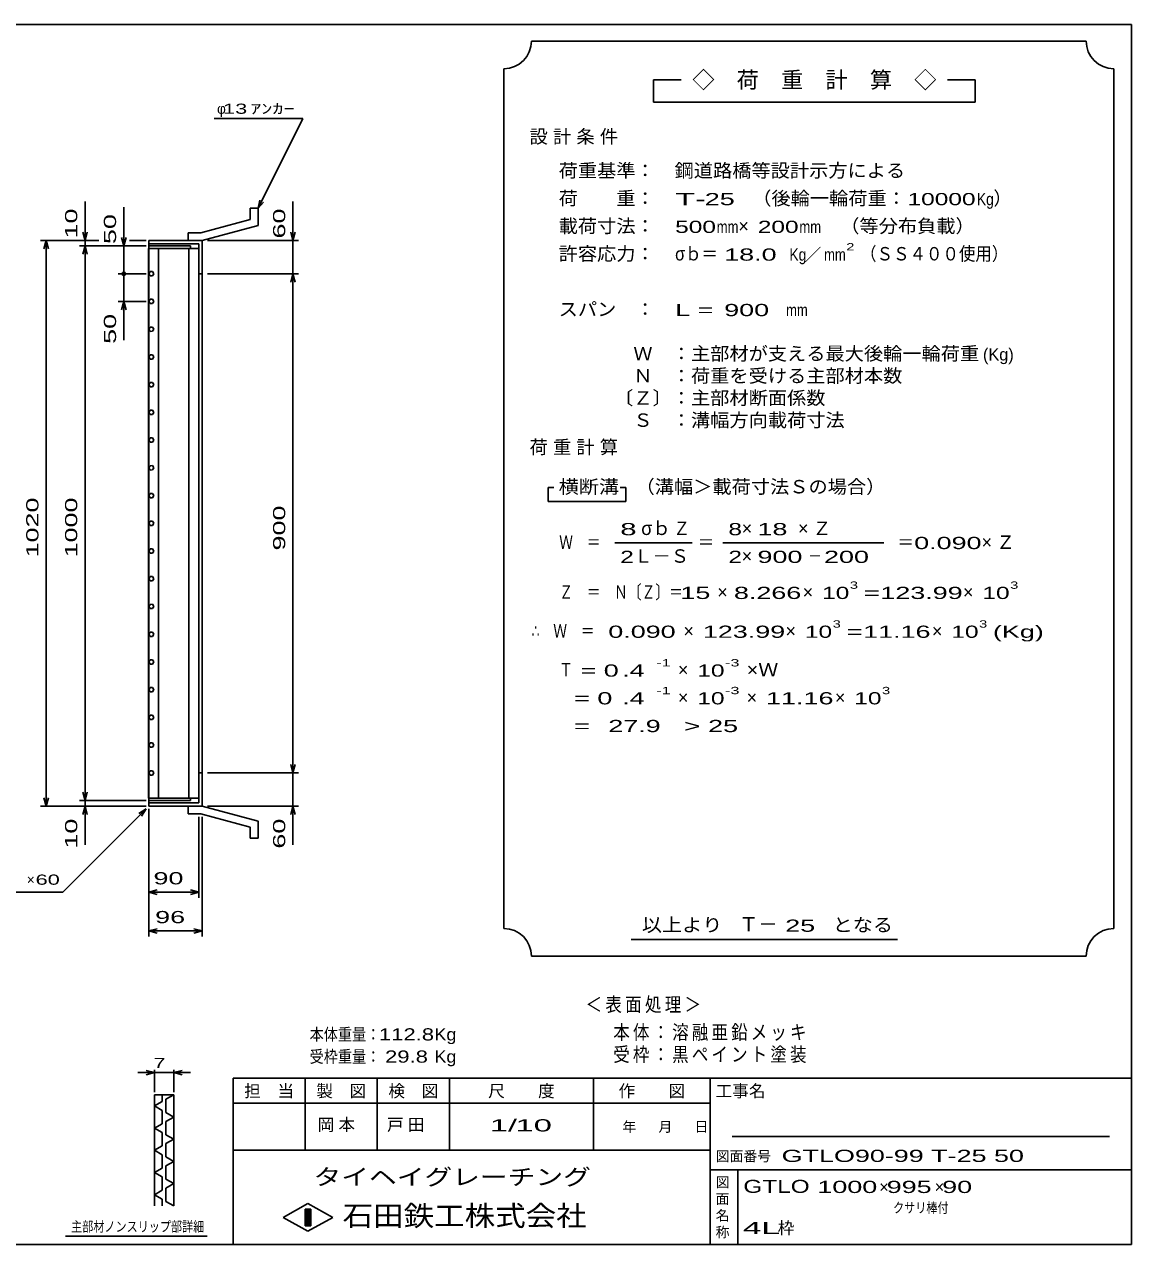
# Model space of a CAD drawing. Units: millimetres, scale not verified. Extents: x -1820 to 1731, y -1282 to 1054.
# Drawn here: x -265 to 1731, y -1146 to 1054 of the extents above; entities that cross this region are included whole.
import ezdxf
from ezdxf.enums import TextEntityAlignment as Align

# ---------------------------------------------------------------- set-up
doc = ezdxf.new("R2010")
doc.units = ezdxf.units.MM
doc.header["$LTSCALE"] = 10
for name, color, linetype, lineweight in [('0_2', 150, 'Continuous', 25), ('16', 3, 'Continuous', 25), ('19', 6, 'Continuous', 25), ('22', 4, 'Continuous', 25), ('24', 2, 'Continuous', 25), ('32', 4, 'Continuous', 25)]:
    doc.layers.add(name, color=color, linetype=linetype, lineweight=lineweight)
doc.styles.add('ベクトル', font='')
doc.styles.get('ベクトル').set_extended_font_data('ベクトル')

msp = doc.modelspace()

# ---------------------------------------------------------------- linework, layer by layer
at = {"layer": '0_2'}
for p, q in [((-1729, 1053.5), (1731, 1053.5)), ((1731, 1053.5), (1731, -1146.5)), ((1731, -846.5), (111, -846.5)), ((111, -846.5), (111, -1146.5)), ((241, -846.5), (241, -976.5)), ((371, -976.5), (371, -846.5)), ((501, -846.5), (501, -976.5)), ((761, -976.5), (761, -846.5)), ((971, -846.5), (971, -1146.5)), ((971, -891.5), (111, -891.5)), ((1691, -951.5), (1011, -951.5)), ((111, -976.5), (971, -976.5)), ((971, -1011.5), (1731, -1011.5)), ((1021, -1146.5), (1021, -1011.5)), ((201, -1097.5), (246, -1072.5)), ((246, -1072.5), (291, -1097.5)), ((246, -1122.5), (201, -1097.5)), ((241, -1082.5), (251, -1082.5)), ((241, -1112.5), (241, -1082.5)), ((241, -1082.5), (243, -1082.5)), ((243, -1082.5), (243, -1112.5)), ((245, -1112.5), (245, -1082.5)), ((245, -1082.5), (247, -1082.5)), ((291, -1097.5), (246, -1122.5)), ((247, -1082.5), (247, -1112.5)), ((249, -1112.5), (249, -1082.5)), ((249, -1082.5), (251, -1082.5)), ((251, -1082.5), (251, -1112.5)), ((251, -1082.5), (251, -1112.5)), ((251, -1112.5), (241, -1112.5)), ((243, -1112.5), (245, -1112.5)), ((247, -1112.5), (249, -1112.5)), ((1731, -1146.5), (-1729, -1146.5))]:
    msp.add_line(p, q, dxfattribs=at)
at = {"layer": '16'}
for p, q in [((-41.7, -341.5), (-41.7, 649.5)), ((-41.7, 649.5), (-41, 649.5)), ((34, 654), (-41, 654)), ((-41, 654), (-41, 649.5)), ((-41, 649.5), (34, 649.5)), ((-41, 649.5), (-41, -341.5)), ((49, 649.5), (-41, 649.5)), ((-23.5, 649.5), (-23.5, -341.5)), ((31.5, -341.5), (31.5, 649.5)), ((34, 649.5), (34, 654)), ((49, -341.5), (49, 649.5)), ((-38.78, 607.88), (-41, 603.96)), ((-41, 603.96), (-38.72, 600.09)), ((-34.28, 607.91), (-38.78, 607.88)), ((-38.72, 600.09), (-34.22, 600.12)), ((-32, 604), (-34.28, 607.91)), ((-34.22, 600.12), (-32, 604.04)), ((-38.78, 557.88), (-41, 553.96)), ((-41, 553.96), (-38.72, 550.09)), ((-34.28, 557.91), (-38.78, 557.88)), ((-38.72, 550.09), (-34.22, 550.12)), ((-32, 554), (-34.28, 557.91)), ((-34.22, 550.12), (-32, 554.04)), ((-38.78, 507.88), (-41, 503.96)), ((-34.28, 507.91), (-38.78, 507.88)), ((-32, 504), (-34.28, 507.91)), ((-41, 503.96), (-38.72, 500.09)), ((-38.72, 500.09), (-34.22, 500.12)), ((-34.22, 500.12), (-32, 504.04)), ((-38.78, 457.88), (-41, 453.96)), ((-41, 453.96), (-38.72, 450.09)), ((-34.28, 457.91), (-38.78, 457.88)), ((-38.72, 450.09), (-34.22, 450.12)), ((-32, 454), (-34.28, 457.91)), ((-34.22, 450.12), (-32, 454.04)), ((-38.78, 407.88), (-41, 403.96)), ((-41, 403.96), (-38.72, 400.09)), ((-34.28, 407.91), (-38.78, 407.88)), ((-38.72, 400.09), (-34.22, 400.12)), ((-32, 404), (-34.28, 407.91)), ((-34.22, 400.12), (-32, 404.04)), ((-38.78, 357.88), (-41, 353.96)), ((-41, 353.96), (-38.72, 350.09)), ((-34.28, 357.91), (-38.78, 357.88)), ((-32, 354), (-34.28, 357.91)), ((-34.22, 350.12), (-32, 354.04)), ((-38.72, 350.09), (-34.22, 350.12)), ((-38.78, 307.88), (-41, 303.96)), ((-41, 303.96), (-38.72, 300.09)), ((-34.28, 307.91), (-38.78, 307.88)), ((-38.72, 300.09), (-34.22, 300.12)), ((-32, 304), (-34.28, 307.91)), ((-34.22, 300.12), (-32, 304.04)), ((-38.78, 257.88), (-41, 253.96)), ((-41, 253.96), (-38.72, 250.09)), ((-34.28, 257.91), (-38.78, 257.88)), ((-38.72, 250.09), (-34.22, 250.12)), ((-32, 254), (-34.28, 257.91)), ((-34.22, 250.12), (-32, 254.04)), ((-38.78, 207.88), (-41, 203.96)), ((-41, 203.96), (-38.72, 200.09)), ((-34.28, 207.91), (-38.78, 207.88)), ((-38.72, 200.09), (-34.22, 200.12)), ((-32, 204), (-34.28, 207.91)), ((-34.22, 200.12), (-32, 204.04)), ((-38.78, 157.88), (-41, 153.96)), ((-34.28, 157.91), (-38.78, 157.88)), ((-32, 154), (-34.28, 157.91)), ((-34.22, 150.12), (-32, 154.04)), ((-41, 153.96), (-38.72, 150.09)), ((-38.72, 150.09), (-34.22, 150.12)), ((-38.78, 107.88), (-41, 103.96)), ((-41, 103.96), (-38.72, 100.09)), ((-34.28, 107.91), (-38.78, 107.88)), ((-38.72, 100.09), (-34.22, 100.12)), ((-32, 104), (-34.28, 107.91)), ((-34.22, 100.12), (-32, 104.04)), ((-38.78, 57.88), (-41, 53.96)), ((-41, 53.96), (-38.72, 50.09)), ((-34.28, 57.91), (-38.78, 57.88)), ((-38.72, 50.09), (-34.22, 50.12)), ((-32, 54), (-34.28, 57.91)), ((-34.22, 50.12), (-32, 54.04)), ((-38.78, 7.88), (-41, 3.96)), ((-41, 3.96), (-38.72, 0.09)), ((-34.28, 7.91), (-38.78, 7.88)), ((-38.72, 0.09), (-34.22, 0.12)), ((-32, 4), (-34.28, 7.91)), ((-34.22, 0.12), (-32, 4.04)), ((-38.78, -42.12), (-41, -46.04)), ((-34.28, -42.09), (-38.78, -42.12)), ((-32, -46), (-34.28, -42.09)), ((-41, -46.04), (-38.72, -49.91)), ((-38.72, -49.91), (-34.22, -49.88)), ((-34.22, -49.88), (-32, -45.96)), ((-38.78, -92.12), (-41, -96.04)), ((-41, -96.04), (-38.72, -99.91)), ((-34.28, -92.09), (-38.78, -92.12)), ((-38.72, -99.91), (-34.22, -99.88)), ((-32, -96), (-34.28, -92.09)), ((-34.22, -99.88), (-32, -95.96)), ((-38.78, -142.12), (-41, -146.04)), ((-41, -146.04), (-38.72, -149.91)), ((-34.28, -142.09), (-38.78, -142.12)), ((-38.72, -149.91), (-34.22, -149.88)), ((-32, -146), (-34.28, -142.09)), ((-34.22, -149.88), (-32, -145.96)), ((-38.78, -192.12), (-41, -196.04)), ((-41, -196.04), (-38.72, -199.91)), ((-34.28, -192.09), (-38.78, -192.12)), ((-32, -196), (-34.28, -192.09)), ((-34.22, -199.88), (-32, -195.96)), ((-38.72, -199.91), (-34.22, -199.88)), ((-38.78, -242.12), (-41, -246.04)), ((-41, -246.04), (-38.72, -249.91)), ((-34.28, -242.09), (-38.78, -242.12)), ((-38.72, -249.91), (-34.22, -249.88)), ((-32, -246), (-34.28, -242.09)), ((-34.22, -249.88), (-32, -245.96)), ((-38.78, -292.12), (-41, -296.04)), ((-41, -296.04), (-38.72, -299.91)), ((-34.28, -292.09), (-38.78, -292.12)), ((-38.72, -299.91), (-34.22, -299.88)), ((-32, -296), (-34.28, -292.09)), ((-34.22, -299.88), (-32, -295.96)), ((-41, -341.5), (-41.7, -341.5)), ((-41, -341.5), (34, -341.5)), ((-41, -346), (-41, -341.5)), ((-41, -341.5), (49, -341.5)), ((34, -346), (-41, -346)), ((34, -341.5), (34, -346))]:
    msp.add_line(p, q, dxfattribs=at)
at = {"layer": '19'}
for p, q in [((142, 722), (156, 722)), ((142, 702), (142, 722)), ((156, 691), (156, 722)), ((142, 702), (53, 678)), ((55, 664), (156, 691)), ((-41, 654), (-41, 664)), ((-41, 664), (54, 664)), ((30, 678), (53, 678)), ((30, 664), (30, 678)), ((30, 664), (55, 664)), ((54, 664), (55, 663)), ((55, 663), (55, -355)), ((49, 658), (-41, 658)), ((49, -350), (49, 658)), ((55, 604), (49, 604)), ((55, -296), (49, -296)), ((-41, -356), (-41, -346)), ((-41, -350), (49, -350)), ((54, -356), (-41, -356)), ((30, -356), (55, -356)), ((30, -370), (30, -356)), ((30, -370), (53, -370)), ((142, -394), (53, -370)), ((55, -355), (54, -356)), ((156, -383), (55, -356)), ((142, -414), (142, -394)), ((156, -414), (156, -383)), ((142, -414), (156, -414))]:
    msp.add_line(p, q, dxfattribs=at)
at = {"layer": '22'}
for p, q in [((77, 884), (237, 884)), ((156, 722), (237, 884)), ((-156, 664), (-156, 734)), ((156, 722), (159, 736.6)), ((156, 722), (166, 733)), ((219, 664), (219, 734)), ((-86, 654), (-86, 724)), ((-236, 664), (-131, 664)), ((-230, 649), (-226, 664)), ((-222, 649), (-226, 664)), ((-226, -356), (-226, 664)), ((-166, 664), (-131, 664)), ((-156, 664), (-160, 679)), ((-156, 664), (-152, 679)), ((-156, 654), (-156, 664)), ((-86, 654), (-90, 669)), ((-82, 669), (-86, 654)), ((-76, 664), (-46, 664)), ((-76, 664), (-46, 664)), ((65, 664), (229, 664)), ((219, 664), (215, 679)), ((219, 664), (223, 679)), ((219, 604), (219, 664)), ((-166, 654), (-46, 654)), ((-160, 639), (-156, 654)), ((-152, 639), (-156, 654)), ((-156, -346), (-156, 654)), ((-46, 654), (-96, 654)), ((-86, 654), (-86, 604)), ((-96, 604), (-46, 604)), ((-86, 554), (-86, 604)), ((65, 604), (229, 604)), ((215, 589), (219, 604)), ((223, 589), (219, 604)), ((219, -296), (219, 604)), ((-96, 554), (-46, 554)), ((-90, 539), (-86, 554)), ((-82, 539), (-86, 554)), ((-86, 484), (-86, 554)), ((219, -296), (215, -281)), ((219, -296), (223, -281)), ((65, -296), (229, -296)), ((219, -356), (219, -296)), ((-226, -356), (-230, -341)), ((-226, -356), (-222, -341)), ((-166, -346), (-46, -346)), ((-156, -346), (-160, -331)), ((-156, -346), (-152, -331)), ((-156, -356), (-156, -346)), ((-236, -356), (-46, -356)), ((-196, -511), (-46, -361)), ((-166, -356), (-46, -356)), ((-160, -371), (-156, -356)), ((-152, -371), (-156, -356)), ((-156, -426), (-156, -356)), ((-59, -369), (-46, -361)), ((-54, -374), (-46, -361)), ((-41, -521), (-41, -361)), ((-41, -591), (-41, -361)), ((65, -356), (229, -356)), ((215, -371), (219, -356)), ((223, -371), (219, -356)), ((219, -426), (219, -356)), ((49, -521), (49, -375)), ((55, -591), (55, -375)), ((-396, -511), (-196, -511)), ((-41, -511), (-26, -507)), ((-26, -515), (-41, -511)), ((-41, -511), (49, -511)), ((49, -511), (34, -507)), ((34, -515), (49, -511)), ((-41, -581), (-26, -577)), ((-26, -585), (-41, -581)), ((-41, -581), (55, -581)), ((55, -581), (40, -577)), ((40, -585), (55, -581))]:
    msp.add_line(p, q, dxfattribs=at)
msp.add_circle((-86, 604), 3, dxfattribs=at)
at = {"layer": '24', "color": 4}
for p, q in [((1649, 1023.5), (649, 1023.5)), ((599, 973.5), (599, -576.5)), ((1699, -576.5), (1699, 973.5)), ((919, 953.5), (869, 953.5)), ((869, 953.5), (869, 913.5)), ((1449, 953.5), (1399, 953.5)), ((1449, 913.5), (1449, 953.5)), ((869, 913.5), (1449, 913.5)), ((689, 218.5), (679, 218.5)), ((679, 218.5), (679, 193.5)), ((819, 218.5), (809, 218.5)), ((819, 193.5), (819, 218.5)), ((679, 193.5), (819, 193.5)), ((799, 118.5), (939, 118.5)), ((994, 118.5), (1284, 118.5)), ((829, -596.5), (1309, -596.5)), ((649, -626.5), (1649, -626.5))]:
    msp.add_line(p, q, dxfattribs=at)
for centre, start, end in [((599, 1023.5), 270, 0), ((1699, 1023.5), 180, 270), ((599, -626.5), 0, 90), ((1699, -626.5), 90, 180)]:
    msp.add_arc(centre, 50, start, end, dxfattribs=at)
at = {"layer": '32'}
for p, q in [((-31, -836.5), (-46, -832.5)), ((-31, -871.5), (-31, -831.5)), ((4, -831.5), (4, -871.5)), ((4, -836.5), (19, -832.5)), ((-31, -836.5), (-61, -836.5)), ((-46, -840.5), (-31, -836.5)), ((-31, -836.5), (4, -836.5)), ((19, -840.5), (4, -836.5)), ((4, -836.5), (34, -836.5)), ((-31, -876.5), (4, -876.5)), ((-31, -1076.5), (-31, -876.5)), ((-17, -876.5), (-17, -888.5)), ((4, -876.5), (-10, -884.5)), ((4, -876.5), (4, -1076.5)), ((-17, -888.5), (-31, -896.5)), ((-31, -896.5), (-17, -904.5)), ((-10, -884.5), (-10, -908.5)), ((-17, -904.5), (-17, -928.5)), ((-10, -908.5), (4, -916.5)), ((4, -916.5), (-10, -924.5)), ((-17, -928.5), (-31, -936.5)), ((-31, -936.5), (-17, -944.5)), ((-17, -944.5), (-17, -968.5)), ((-10, -924.5), (-10, -948.5)), ((-10, -948.5), (4, -956.5)), ((4, -956.5), (-10, -964.5)), ((-10, -964.5), (-10, -988.5)), ((-17, -968.5), (-31, -976.5)), ((-31, -976.5), (-17, -984.5)), ((-17, -984.5), (-17, -1008.5)), ((-10, -988.5), (4, -996.5)), ((-17, -1008.5), (-31, -1016.5)), ((4, -996.5), (-10, -1004.5)), ((-10, -1004.5), (-10, -1028.5)), ((-31, -1016.5), (-17, -1024.5)), ((-17, -1024.5), (-17, -1048.5)), ((-10, -1028.5), (4, -1036.5)), ((-17, -1048.5), (-31, -1056.5)), ((4, -1036.5), (-10, -1044.5)), ((-10, -1044.5), (-10, -1068.5)), ((-31, -1056.5), (-17, -1064.5)), ((-17, -1064.5), (-17, -1076.5)), ((-10, -1068.5), (4, -1076.5)), ((64, -1131.5), (-191, -1131.5))]:
    msp.add_line(p, q, dxfattribs=at)

# ---------------------------------------------------------------- texts
at = {"layer": '0_2', "style": 'ベクトル'}
for s, height, p in [('担\u3000当', 21.99, (131, -869.5)), ('製\u3000図', 21.99, (261, -869.5)), ('検\u3000図', 21.99, (391, -869.5)), ('尺\u3000\u3000度', 21.99, (571, -869.5)), ('作\u3000\u3000図', 21.99, (806, -869.5)), ('工事名', 21.99, (981, -869.5)), ('年', 18.33, (813, -934)), ('月', 18.33, (878, -934)), ('日', 18.33, (943, -934)), ('図面番号', 18.33, (981, -987)), ('図', 18.33, (981, -1034)), ('面', 18.33, (981, -1064)), ('名', 18.33, (981, -1094)), ('称', 18.33, (981, -1124))]:
    msp.add_text(s, height=height, dxfattribs=at).set_placement(p, align=Align.MIDDLE_LEFT)
at = {"layer": '0_2', "color": 222, "style": 'ベクトル'}
for s, height, width, p in [('タイヘイグレーチング', 29.33, 1.25, (256, -1024.5)), ('石田鉄工株式会社', 36.66, 1.1, (308.5, -1094.5))]:
    msp.add_text(s, height=height, dxfattribs=dict(at, width=width)).set_placement(p, align=Align.MIDDLE_LEFT)
at = {"layer": '22', "color": 2, "style": 'ベクトル'}
for s, height, p in [('φ', 18.33, (82, 901.5)), ('×', 18.33, (-261, -488.5)), ('×', 21.99, (1276, -1042.5)), ('×', 21.99, (1376, -1042.5)), ('枠', 21.99, (1093, -1116.5))]:
    msp.add_text(s, height=height, dxfattribs=at).set_placement(p, align=Align.MIDDLE_LEFT)
for s, height, width, p in [(' 13 ', 18.33, 1.6, (82, 901.5)), ('ｱﾝｶｰ', 18.33, 1.6, (142, 901.5)), (' 60 ', 18.33, 1.6, (-256, -488.5)), (' 90 ', 21.99, 1.65, (-46, -486)), (' 96 ', 21.99, 1.65, (-43, -556)), ('本体重量：', 21.99, 0.85, (249, -767.5)), ('112.8', 21.99, 1.35, (374, -767.5)), ('Kg', 21.99, 1.1, (474, -767.5)), ('受枠重量：', 21.99, 0.85, (249, -807.5)), (' 29.8', 21.99, 1.35, (374, -807.5)), ('Kg', 21.99, 1.1, (474, -807.5)), ('1/', 21.99, 2, (574, -931.5)), (' 10 ', 21.99, 2, (604, -931.5)), ('GTLO90-99 T-25 50          ', 21.99, 1.65, (1100, -986.5)), ('GTLO', 23.46, 1.4, (1031, -1041.5)), (' 1000 ', 21.99, 1.65, (1151, -1042.5)), (' 995 ', 21.99, 1.65, (1276, -1042.5)), (' 90 ', 21.99, 1.65, (1376, -1042.5)), ('クサリ棒付', 18.33, 0.8, (1301, -1080)), ('4L', 21.99, 2.05, (1030, -1116.5))]:
    msp.add_text(s, height=height, dxfattribs=dict(at, width=width)).set_placement(p, align=Align.MIDDLE_LEFT)
at = {"layer": '22', "color": 2, "style": 'ベクトル', "width": 1.65}
for s, p in [(' 10 ', (-181, 654)), (' 50 ', (-111, 644)), (' 60 ', (194, 654)), (' 50 ', (-111, 464)), (' 1020 ', (-251, 79)), (' 1000 ', (-181, 79)), (' 900 ', (194, 91.5)), (' 10 ', (-181, -446)), (' 60 ', (194, -446))]:
    msp.add_text(s, height=21.99, rotation=90, dxfattribs=at).set_placement(p, align=Align.MIDDLE_LEFT)
at = {"layer": '22', "color": 2, "attachment_point": 4, "style": 'ベクトル'}
for s, insert, char_height in [('\\T1.2;\\W0.85;＜表面処理＞', (746.5, -715), 25.66), ('\\T1.19;\\W0.85;本体：溶融亜鉛メッキ', (796.5, -765), 25.66), ('\\T1.19;\\W0.85;受枠：黒ペイント塗装', (796.5, -805), 25.66), ('\\T1.25;岡本\u3000', (263.5, -931.5), 21.99), ('\\T1.25;戸田\u3000', (388.5, -931.5), 21.99)]:
    msp.add_mtext(s, dxfattribs=dict(at, insert=insert, char_height=char_height))
at = {"layer": '24', "style": 'ベクトル'}
for s, height, p in [('◇\u3000荷\u3000重\u3000計\u3000算\u3000◇', 29.33, (939, 953.5)), ('）', 24.19, (1482, 740)), ('×', 24.19, (1022, 690)), ('／', 21.99, (1141.5, 638.5)), ('(Kg)', 21.99, (1463, 458.5)), ('σｂ', 24.19, (847, 145)), ('×', 24.19, (1028, 145)), ('Ｌ－Ｓ', 24.19, (834, 95)), ('×', 24.19, (1028, 95)), ('×', 24.19, (984, 30)), ('×', 24.19, (1138, 30)), ('×', 24.19, (1427, 30)), ('×', 24.19, (923, -40)), ('×', 24.19, (1107, -40)), ('×', 24.19, (1371, -40)), ('×', 24.19, (913, -110)), ('×', 24.19, (913, -160)), ('×', 24.19, (1037, -160)), ('×', 24.19, (1196, -160)), ('Ｔ－', 25.66, (1023, -569))]:
    msp.add_text(s, height=height, dxfattribs=at).set_placement(p, align=Align.MIDDLE_LEFT)
for s, height, width, p in [('荷重基準：\u3000', 24.19, 1.05, (698, 790)), ('鋼道路橋等設計示方による', 24.19, 1.05, (907, 790)), ('荷\u3000\u3000重：\u3000', 24.19, 1.05, (698, 740)), ('T-', 21.99, 2, (908, 738.5)), (' 25 ', 21.99, 1.65, (948, 738.5)), ('（後輪一輪荷重：', 24.19, 1.05, (1047, 740)), ('10000', 21.99, 1.5, (1327, 738.5)), ('Kg', 21.99, 0.85, (1452, 738.5)), ('載荷寸法：\u3000', 24.19, 1.05, (698, 690)), ('\u3000（等分布負載）', 24.19, 1.05, (1171, 690)), ('500', 21.99, 1.5, (908, 688.5)), ('mm', 21.99, 0.8, (983, 688.5)), ('200', 21.99, 1.5, (1057, 688.5)), ('mm', 21.99, 0.8, (1132, 688.5)), ('許容応力：\u3000', 24.19, 1.05, (698, 640)), ('σｂ＝', 24.19, 0.9, (908, 640)), (' 18.0', 21.99, 1.65, (983, 638.5)), ('Kg', 21.99, 0.85, (1114, 638.5)), ('mm', 21.99, 0.8, (1176.5, 638.5)), ('2', 13.2, 1.5, (1216.5, 652.5)), ('（ＳＳ４００使用）', 24.19, 0.9, (1241.5, 640)), ('スパン\u3000：\u3000', 24.19, 1.05, (698, 540)), ('L =', 21.99, 1.65, (908, 538.5)), (' 900 ', 21.99, 1.65, (983, 538.5)), ('mm', 21.99, 0.8, (1108, 538.5)), ('\u3000Ｗ\u3000：主部材が支える最大後輪一輪荷重', 24.19, 1.05, (798, 460)), ('\u3000Ｎ\u3000：荷重を受ける主部材本数', 24.19, 1.05, (798, 420)), ('〔Ｚ〕：主部材断面係数', 24.19, 1.05, (798, 380)), ('\u3000Ｓ\u3000：溝幅方向載荷寸法', 24.19, 1.05, (798, 340)), ('横断溝', 24.19, 1.1, (698, 220)), ('\u3000（溝幅＞載荷寸法Ｓの場合）', 24.19, 1.05, (802, 220)), ('8', 21.99, 1.8, (809, 143.5)), ('Ｚ', 24.19, 0.9, (905, 145)), ('8', 21.99, 1.5, (1004, 143.5)), (' 18 ', 21.99, 1.65, (1043, 143.5)), ('Ｗ\u3000＝', 24.19, 0.75, (699, 120)), ('＝', 24.19, 0.9, (949, 120)), ('＝', 24.19, 0.9, (1309, 120)), ('0.090', 21.99, 1.65, (1339, 118.5)), ('2', 21.99, 1.5, (809, 93.5)), ('2', 21.99, 1.5, (1004, 93.5)), (' 900 ', 21.99, 1.65, (1043, 93.5)), ('－', 24.19, 0.75, (1148, 95)), (' 200 ', 21.99, 1.65, (1163, 93.5)), ('Ｚ\u3000＝\u3000Ｎ〔Ｚ〕＝', 24.19, 0.75, (699, 30)), ('3', 13.2, 1.5, (1223, 42.5)), ('3', 13.2, 1.5, (1512, 42.5)), (' 15 ', 21.99, 1.65, (904, 28.5)), ('8.266', 21.99, 1.65, (1014, 28.5)), ('10', 21.99, 1.5, (1173, 28.5)), ('=', 21.99, 1.7, (1248, 28.5)), ('123.99', 21.99, 1.65, (1278, 28.5)), ('10', 21.99, 1.5, (1462, 28.5)), ('3', 13.2, 1.5, (1192, -27.5)), ('3', 13.2, 1.5, (1456, -27.5)), ('∴\u3000Ｗ\u3000＝', 24.19, 0.75, (649, -40)), (' 0.090', 21.99, 1.65, (774, -41.5)), ('123.99', 21.99, 1.65, (958, -41.5)), ('10', 21.99, 1.5, (1142, -41.5)), ('=', 21.99, 1.7, (1217, -41.5)), ('11.16', 21.99, 1.65, (1247, -41.5)), ('10', 21.99, 1.5, (1406, -41.5)), ('(Kg)', 21.99, 1.65, (1481, -41.5)), ('Ｔ', 24.19, 0.75, (699, -110)), (' = 0', 21.99, 1.65, (724, -111.5)), (' .4 ', 21.99, 1.65, (799, -111.5)), ('-1', 13.2, 1.65, (874, -97.5)), ('10', 21.99, 1.5, (948, -111.5)), ('-3', 13.2, 1.65, (998, -97.5)), ('×Ｗ', 24.19, 1.1, (1037, -110)), ('  = 0', 21.99, 1.65, (699, -161.5)), (' .4 ', 21.99, 1.65, (799, -161.5)), ('-1', 13.2, 1.65, (874, -147.5)), ('10', 21.99, 1.5, (948, -161.5)), ('-3', 13.2, 1.65, (998, -147.5)), ('11.16', 21.99, 1.65, (1072, -161.5)), ('10', 21.99, 1.5, (1231, -161.5)), ('3', 13.2, 1.5, (1281, -147.5)), ('  =', 21.99, 1.65, (699, -211.5)), (' 27.9', 21.99, 1.65, (774, -211.5)), ('>', 21.99, 1.7, (924, -211.5)), (' 25 ', 21.99, 1.65, (954, -211.5)), ('以上より\u3000', 24.19, 1.1, (848, -570)), (' 25 ', 21.99, 1.65, (1093, -571.5)), ('となる', 24.19, 1.1, (1192, -570))]:
    msp.add_text(s, height=height, dxfattribs=dict(at, width=width)).set_placement(p, align=Align.MIDDLE_LEFT)
at = {"layer": '24', "char_height": 24.19, "attachment_point": 4, "style": 'ベクトル'}
for s, insert in [('\\T1.28;設計条件', (645.5, 850)), ('\\T1.28;荷重計算', (645.5, 290)), ('\\T1.42;×Ｚ', (1129.5, 145)), ('\\T1.42;×Ｚ', (1460.5, 120))]:
    msp.add_mtext(s, dxfattribs=dict(at, insert=insert))
at = {"layer": '32', "color": 2, "style": 'ベクトル'}
for s, width, p in [(' 7 ', 1.6, (-43.5, -819)), ('主部材ノンスリップ部詳細', 0.8, (-181, -1114))]:
    msp.add_text(s, height=18.33, dxfattribs=dict(at, width=width)).set_placement(p, align=Align.MIDDLE_LEFT)

doc.saveas('drawing.dxf')
